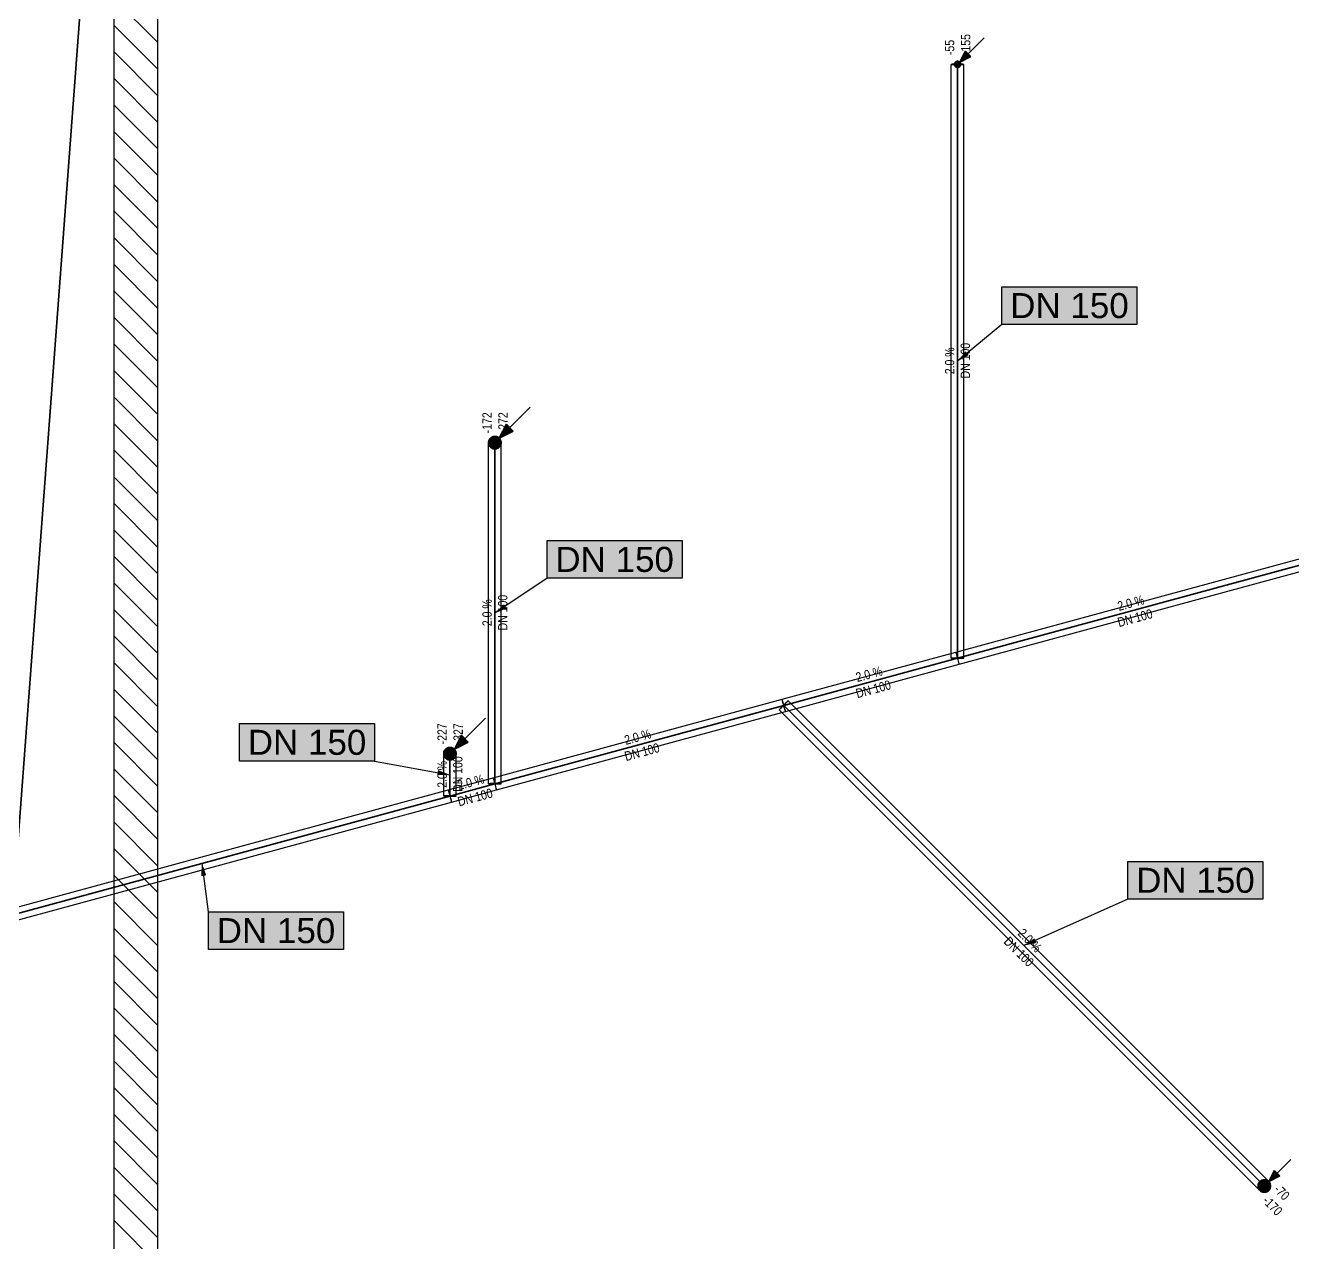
# Model space of a CAD drawing. Extents: x 1 to 1003, y -25 to 594.
# Drawn here: x 605.9 to 707.1, y 222.1 to 319.3 of the extents above; entities that cross this region are included whole.
import ezdxf

# ---------------------------------------------------------------- set-up
doc = ezdxf.new("R2010")
doc.units = 0
doc.layers.get('0').update_dxf_attribs({"lineweight": 25})
doc.layers.add('A_Aussenwand', color=7, linetype='Continuous', lineweight=25)
for name, color, linetype, lineweight, true_color in [('S_Regenwasser', 7, 'Continuous', 35, 0x0080ff), ('S_Schmutzwasser', 7, 'Continuous', 35, 0x808040), ('S_Text', 7, 'Continuous', 25, 0x004c00)]:
    doc.layers.add(name, color=color, linetype=linetype, lineweight=lineweight, true_color=true_color)
doc.styles.get("Standard").update_dxf_attribs({"font": 'arial.ttf'})

# ---------------------------------------------------------------- blocks, each defined once
blk = doc.blocks.new('Fallleitung Abwasser-A01I5XA7IE', base_point=(639.33, 260.64))
at = {"color": 0, "lineweight": -2}
for p, q in [((640.19, 261.5), (642.66, 263.97)), ((640.76, 262.61), (640.19, 261.5)), ((640.76, 262.61), (641.29, 262.07)), ((639.34, 261.21), (639.33, 261.14)), ((639.35, 261.27), (639.34, 261.21)), ((639.37, 261.33), (639.35, 261.27)), ((639.4, 261.39), (639.37, 261.33)), ((639.44, 261.45), (639.4, 261.39)), ((639.48, 261.5), (639.44, 261.45)), ((639.53, 261.54), (639.48, 261.5)), ((639.58, 261.58), (639.53, 261.54)), ((639.64, 261.61), (639.58, 261.58)), ((639.7, 261.63), (639.64, 261.61)), ((639.77, 261.64), (639.7, 261.63)), ((639.83, 261.64), (639.77, 261.64)), ((639.9, 261.64), (639.83, 261.64)), ((639.96, 261.63), (639.9, 261.64)), ((640.02, 261.61), (639.96, 261.63)), ((640.08, 261.58), (640.02, 261.61)), ((640.14, 261.54), (640.08, 261.58)), ((640.19, 261.5), (640.14, 261.54)), ((641.29, 262.07), (640.19, 261.5)), ((640.23, 261.45), (640.19, 261.5)), ((640.26, 261.39), (640.23, 261.45)), ((640.29, 261.33), (640.26, 261.39)), ((640.31, 261.27), (640.29, 261.33)), ((640.33, 261.21), (640.31, 261.27)), ((640.33, 261.14), (640.33, 261.21)), ((639.33, 261.14), (639.34, 261.08)), ((639.34, 261.08), (639.35, 261.01)), ((639.35, 261.01), (639.37, 260.95)), ((639.37, 260.95), (639.4, 260.89)), ((639.4, 260.89), (639.44, 260.84)), ((639.44, 260.84), (639.48, 260.79)), ((639.48, 260.79), (639.53, 260.75)), ((639.53, 260.75), (639.58, 260.71)), ((639.58, 260.71), (639.64, 260.68)), ((639.64, 260.68), (639.7, 260.66)), ((639.7, 260.66), (639.77, 260.65)), ((639.77, 260.65), (639.83, 260.64)), ((639.83, 260.64), (639.9, 260.65)), ((639.9, 260.65), (639.96, 260.66)), ((639.96, 260.66), (640.02, 260.68)), ((640.02, 260.68), (640.08, 260.71)), ((640.08, 260.71), (640.14, 260.75)), ((640.14, 260.75), (640.19, 260.79)), ((640.19, 260.79), (640.23, 260.84)), ((640.23, 260.84), (640.26, 260.89)), ((640.26, 260.89), (640.29, 260.95)), ((640.29, 260.95), (640.31, 261.01)), ((640.31, 261.01), (640.33, 261.08)), ((640.33, 261.08), (640.33, 261.14))]:
    blk.add_line(p, q, dxfattribs=at)
for points in [[(641.29, 262.07), (640.49, 262.07), (640.76, 262.61)], [(640.33, 261.14), (639.33, 261.14), (640.31, 261.27)], [(639.33, 261.14), (640.31, 261.27), (639.35, 261.27)], [(640.31, 261.27), (639.35, 261.27), (640.26, 261.39)], [(639.35, 261.27), (640.26, 261.39), (639.4, 261.39)], [(640.26, 261.39), (639.4, 261.39), (640.19, 261.5)], [(639.4, 261.39), (640.19, 261.5), (639.48, 261.5)], [(640.19, 261.5), (639.48, 261.5), (640.08, 261.58)], [(639.48, 261.5), (640.08, 261.58), (639.58, 261.58)], [(640.08, 261.58), (639.58, 261.58), (639.96, 261.63)], [(639.58, 261.58), (639.96, 261.63), (639.7, 261.63)], [(639.96, 261.63), (639.7, 261.63), (639.83, 261.64)], [(640.19, 261.5), (641.29, 262.07), (640.49, 262.07)], [(639.35, 261.01), (640.33, 261.14), (639.33, 261.14)], [(640.31, 261.01), (639.35, 261.01), (640.33, 261.14)], [(639.4, 260.89), (640.31, 261.01), (639.35, 261.01)], [(640.26, 260.89), (639.4, 260.89), (640.31, 261.01)], [(639.48, 260.79), (640.26, 260.89), (639.4, 260.89)], [(640.19, 260.79), (639.48, 260.79), (640.26, 260.89)], [(639.58, 260.71), (640.19, 260.79), (639.48, 260.79)], [(640.08, 260.71), (639.58, 260.71), (640.19, 260.79)], [(639.7, 260.66), (640.08, 260.71), (639.58, 260.71)], [(639.96, 260.66), (639.7, 260.66), (640.08, 260.71)], [(639.83, 260.64), (639.96, 260.66), (639.7, 260.66)]]:
    blk.add_solid(points, dxfattribs=at)
blk = doc.blocks.new('Fallleitung Abwasser-A01I5XA9IE', base_point=(642.92, 285.48))
at = {"color": 0, "lineweight": -2}
for p, q in [((643.77, 286.34), (646.25, 288.81)), ((643.35, 286.48), (643.29, 286.47)), ((643.42, 286.48), (643.35, 286.48)), ((643.48, 286.48), (643.42, 286.48)), ((643.55, 286.47), (643.48, 286.48)), ((644.35, 287.45), (643.77, 286.34)), ((644.88, 286.91), (643.77, 286.34)), ((644.35, 287.45), (644.88, 286.91)), ((642.93, 286.11), (642.92, 286.05)), ((642.92, 286.05), (642.92, 285.98)), ((642.92, 285.98), (642.92, 285.92)), ((642.92, 285.92), (642.93, 285.85)), ((642.96, 286.18), (642.93, 286.11)), ((642.93, 285.85), (642.96, 285.79)), ((642.98, 286.23), (642.96, 286.18)), ((642.96, 285.79), (642.98, 285.73)), ((643.02, 286.29), (642.98, 286.23)), ((642.98, 285.73), (643.02, 285.68)), ((643.06, 286.34), (643.02, 286.29)), ((643.02, 285.68), (643.06, 285.63)), ((643.11, 286.38), (643.06, 286.34)), ((643.06, 285.63), (643.11, 285.59)), ((643.17, 286.42), (643.11, 286.38)), ((643.11, 285.59), (643.17, 285.55)), ((643.23, 286.45), (643.17, 286.42)), ((643.17, 285.55), (643.23, 285.52)), ((643.29, 286.47), (643.23, 286.45)), ((643.23, 285.52), (643.29, 285.5)), ((643.29, 285.5), (643.35, 285.49)), ((643.35, 285.49), (643.42, 285.48)), ((643.42, 285.48), (643.48, 285.49)), ((643.48, 285.49), (643.55, 285.5)), ((643.61, 286.45), (643.55, 286.47)), ((643.55, 285.5), (643.61, 285.52)), ((643.67, 286.42), (643.61, 286.45)), ((643.61, 285.52), (643.67, 285.55)), ((643.72, 286.38), (643.67, 286.42)), ((643.67, 285.55), (643.72, 285.59)), ((643.77, 286.34), (643.72, 286.38)), ((643.72, 285.59), (643.77, 285.63)), ((643.81, 286.29), (643.77, 286.34)), ((643.77, 285.63), (643.81, 285.68)), ((643.85, 286.23), (643.81, 286.29)), ((643.81, 285.68), (643.85, 285.73)), ((643.88, 286.18), (643.85, 286.23)), ((643.85, 285.73), (643.88, 285.79)), ((643.9, 286.11), (643.88, 286.18)), ((643.88, 285.79), (643.9, 285.85)), ((643.91, 286.05), (643.9, 286.11)), ((643.9, 285.85), (643.91, 285.92)), ((643.92, 285.98), (643.91, 286.05)), ((643.91, 285.92), (643.92, 285.98))]:
    blk.add_line(p, q, dxfattribs=at)
for points in [[(643.55, 286.47), (643.29, 286.47), (643.42, 286.48)], [(643.77, 286.34), (644.88, 286.91), (644.07, 286.91)], [(644.88, 286.91), (644.07, 286.91), (644.35, 287.45)], [(643.92, 285.98), (642.92, 285.98), (643.9, 286.11)], [(642.92, 285.98), (643.9, 286.11), (642.93, 286.11)], [(642.93, 285.85), (643.92, 285.98), (642.92, 285.98)], [(643.9, 286.11), (642.93, 286.11), (643.85, 286.23)], [(642.93, 286.11), (643.85, 286.23), (642.98, 286.23)], [(643.9, 285.85), (642.93, 285.85), (643.92, 285.98)], [(642.98, 285.73), (643.9, 285.85), (642.93, 285.85)], [(643.85, 286.23), (642.98, 286.23), (643.77, 286.34)], [(642.98, 286.23), (643.77, 286.34), (643.06, 286.34)], [(643.85, 285.73), (642.98, 285.73), (643.9, 285.85)], [(643.06, 285.63), (643.85, 285.73), (642.98, 285.73)], [(643.77, 286.34), (643.06, 286.34), (643.67, 286.42)], [(643.06, 286.34), (643.67, 286.42), (643.17, 286.42)], [(643.77, 285.63), (643.06, 285.63), (643.85, 285.73)], [(643.17, 285.55), (643.77, 285.63), (643.06, 285.63)], [(643.67, 286.42), (643.17, 286.42), (643.55, 286.47)], [(643.17, 286.42), (643.55, 286.47), (643.29, 286.47)], [(643.67, 285.55), (643.17, 285.55), (643.77, 285.63)], [(643.29, 285.5), (643.67, 285.55), (643.17, 285.55)], [(643.55, 285.5), (643.29, 285.5), (643.67, 285.55)], [(643.42, 285.48), (643.55, 285.5), (643.29, 285.5)]]:
    blk.add_solid(points, dxfattribs=at)
blk = doc.blocks.new('Fallleitung Abwasser-A01I5XABIE', base_point=(704.38, 226.11))
at = {"color": 0, "lineweight": -2}
for p, q in [((705.23, 226.96), (707, 228.73)), ((705.69, 227.85), (705.23, 226.96)), ((705.69, 227.85), (706.12, 227.43)), ((704.42, 226.8), (704.4, 226.74)), ((704.45, 226.86), (704.42, 226.8)), ((704.48, 226.92), (704.45, 226.86)), ((704.52, 226.96), (704.48, 226.92)), ((704.57, 227.01), (704.52, 226.96)), ((704.63, 227.04), (704.57, 227.01)), ((704.69, 227.07), (704.63, 227.04)), ((704.75, 227.09), (704.69, 227.07)), ((704.81, 227.11), (704.75, 227.09)), ((704.88, 227.11), (704.81, 227.11)), ((704.94, 227.11), (704.88, 227.11)), ((705.01, 227.09), (704.94, 227.11)), ((705.07, 227.07), (705.01, 227.09)), ((705.13, 227.04), (705.07, 227.07)), ((705.18, 227.01), (705.13, 227.04)), ((705.23, 226.96), (705.18, 227.01)), ((706.12, 227.43), (705.23, 226.96)), ((705.27, 226.92), (705.23, 226.96)), ((705.31, 226.86), (705.27, 226.92)), ((705.34, 226.8), (705.31, 226.86)), ((705.36, 226.74), (705.34, 226.8)), ((704.4, 226.74), (704.38, 226.68)), ((704.38, 226.68), (704.38, 226.61)), ((704.38, 226.61), (704.38, 226.55)), ((704.38, 226.55), (704.4, 226.48)), ((704.4, 226.48), (704.42, 226.42)), ((704.42, 226.42), (704.45, 226.36)), ((704.45, 226.36), (704.48, 226.31)), ((704.48, 226.31), (704.52, 226.26)), ((704.52, 226.26), (704.57, 226.21)), ((704.57, 226.21), (704.63, 226.18)), ((704.63, 226.18), (704.69, 226.15)), ((704.69, 226.15), (704.75, 226.13)), ((704.75, 226.13), (704.81, 226.12)), ((704.81, 226.12), (704.88, 226.11)), ((704.88, 226.11), (704.94, 226.12)), ((704.94, 226.12), (705.01, 226.13)), ((705.01, 226.13), (705.07, 226.15)), ((705.07, 226.15), (705.13, 226.18)), ((705.13, 226.18), (705.18, 226.21)), ((705.18, 226.21), (705.23, 226.26)), ((705.23, 226.26), (705.27, 226.31)), ((705.27, 226.31), (705.31, 226.36)), ((705.31, 226.36), (705.34, 226.42)), ((705.34, 226.42), (705.36, 226.48)), ((705.37, 226.68), (705.36, 226.74)), ((705.36, 226.48), (705.37, 226.55)), ((705.38, 226.61), (705.37, 226.68)), ((705.37, 226.55), (705.38, 226.61))]:
    blk.add_line(p, q, dxfattribs=at)
for points in [[(706.12, 227.43), (705.47, 227.43), (705.69, 227.85)], [(705.36, 226.74), (704.4, 226.74), (705.31, 226.86)], [(704.4, 226.74), (705.31, 226.86), (704.45, 226.86)], [(705.31, 226.86), (704.45, 226.86), (705.23, 226.96)], [(704.45, 226.86), (705.23, 226.96), (704.52, 226.96)], [(705.23, 226.96), (704.52, 226.96), (705.13, 227.04)], [(704.52, 226.96), (705.13, 227.04), (704.63, 227.04)], [(705.13, 227.04), (704.63, 227.04), (705.01, 227.09)], [(704.63, 227.04), (705.01, 227.09), (704.75, 227.09)], [(705.01, 227.09), (704.75, 227.09), (704.88, 227.11)], [(705.23, 226.96), (706.12, 227.43), (705.47, 227.43)], [(705.38, 226.61), (704.38, 226.61), (705.36, 226.74)], [(704.38, 226.61), (705.36, 226.74), (704.4, 226.74)], [(704.4, 226.48), (705.38, 226.61), (704.38, 226.61)], [(705.36, 226.48), (704.4, 226.48), (705.38, 226.61)], [(704.45, 226.36), (705.36, 226.48), (704.4, 226.48)], [(705.31, 226.36), (704.45, 226.36), (705.36, 226.48)], [(704.52, 226.26), (705.31, 226.36), (704.45, 226.36)], [(705.23, 226.26), (704.52, 226.26), (705.31, 226.36)], [(704.63, 226.18), (705.23, 226.26), (704.52, 226.26)], [(705.13, 226.18), (704.63, 226.18), (705.23, 226.26)], [(704.75, 226.13), (705.13, 226.18), (704.63, 226.18)], [(705.01, 226.13), (704.75, 226.13), (705.13, 226.18)], [(704.88, 226.11), (705.01, 226.13), (704.75, 226.13)]]:
    blk.add_solid(points, dxfattribs=at)
blk = doc.blocks.new('Fallleitung Abwasser-A01I5XAHIE', base_point=(680.12, 315.94))
at = {"color": 0, "lineweight": -2}
for p, q in [((680.55, 316.37), (682.5, 318.31)), ((681.01, 317.26), (680.55, 316.37)), ((681.01, 317.26), (681.44, 316.83)), ((680.13, 316.22), (680.12, 316.19)), ((680.12, 316.19), (680.13, 316.16)), ((680.14, 316.29), (680.13, 316.26)), ((680.13, 316.26), (680.13, 316.22)), ((680.13, 316.16), (680.13, 316.13)), ((680.13, 316.13), (680.14, 316.1)), ((680.16, 316.32), (680.14, 316.29)), ((680.14, 316.1), (680.16, 316.07)), ((680.18, 316.34), (680.16, 316.32)), ((680.16, 316.07), (680.18, 316.04)), ((680.2, 316.37), (680.18, 316.34)), ((680.18, 316.04), (680.2, 316.01)), ((680.22, 316.39), (680.2, 316.37)), ((680.2, 316.01), (680.22, 315.99)), ((680.25, 316.41), (680.22, 316.39)), ((680.22, 315.99), (680.25, 315.98)), ((680.28, 316.42), (680.25, 316.41)), ((680.25, 315.98), (680.28, 315.96)), ((680.31, 316.43), (680.28, 316.42)), ((680.28, 315.96), (680.31, 315.95)), ((680.34, 316.44), (680.31, 316.43)), ((680.31, 315.95), (680.34, 315.94)), ((680.37, 316.44), (680.34, 316.44)), ((680.34, 315.94), (680.37, 315.94)), ((680.41, 316.44), (680.37, 316.44)), ((680.37, 315.94), (680.41, 315.94)), ((680.44, 316.43), (680.41, 316.44)), ((680.41, 315.94), (680.44, 315.95)), ((680.47, 316.42), (680.44, 316.43)), ((680.44, 315.95), (680.47, 315.96)), ((680.5, 316.41), (680.47, 316.42)), ((680.47, 315.96), (680.5, 315.98)), ((680.53, 316.39), (680.5, 316.41)), ((680.5, 315.98), (680.53, 315.99)), ((680.55, 316.37), (680.53, 316.39)), ((680.53, 315.99), (680.55, 316.01)), ((681.44, 316.83), (680.55, 316.37)), ((680.57, 316.34), (680.55, 316.37)), ((680.55, 316.01), (680.57, 316.04)), ((680.59, 316.32), (680.57, 316.34)), ((680.57, 316.04), (680.59, 316.07)), ((680.61, 316.29), (680.59, 316.32)), ((680.59, 316.07), (680.61, 316.1)), ((680.62, 316.26), (680.61, 316.29)), ((680.61, 316.1), (680.62, 316.13)), ((680.62, 316.22), (680.62, 316.26)), ((680.62, 316.19), (680.62, 316.22)), ((680.62, 316.16), (680.62, 316.19)), ((680.62, 316.13), (680.62, 316.16))]:
    blk.add_line(p, q, dxfattribs=at)
for points in [[(681.44, 316.83), (680.79, 316.83), (681.01, 317.26)], [(680.62, 316.19), (680.12, 316.19), (680.62, 316.26)], [(680.12, 316.19), (680.62, 316.26), (680.13, 316.26)], [(680.13, 316.13), (680.62, 316.19), (680.12, 316.19)], [(680.62, 316.26), (680.13, 316.26), (680.59, 316.32)], [(680.13, 316.26), (680.59, 316.32), (680.16, 316.32)], [(680.62, 316.13), (680.13, 316.13), (680.62, 316.19)], [(680.16, 316.07), (680.62, 316.13), (680.13, 316.13)], [(680.59, 316.32), (680.16, 316.32), (680.55, 316.37)], [(680.16, 316.32), (680.55, 316.37), (680.2, 316.37)], [(680.59, 316.07), (680.16, 316.07), (680.62, 316.13)], [(680.2, 316.01), (680.59, 316.07), (680.16, 316.07)], [(680.55, 316.37), (680.2, 316.37), (680.5, 316.41)], [(680.2, 316.37), (680.5, 316.41), (680.25, 316.41)], [(680.55, 316.01), (680.2, 316.01), (680.59, 316.07)], [(680.25, 315.98), (680.55, 316.01), (680.2, 316.01)], [(680.5, 316.41), (680.25, 316.41), (680.44, 316.43)], [(680.25, 316.41), (680.44, 316.43), (680.31, 316.43)], [(680.5, 315.98), (680.25, 315.98), (680.55, 316.01)], [(680.31, 315.95), (680.5, 315.98), (680.25, 315.98)], [(680.44, 316.43), (680.31, 316.43), (680.37, 316.44)], [(680.44, 315.95), (680.31, 315.95), (680.5, 315.98)], [(680.37, 315.94), (680.44, 315.95), (680.31, 315.95)], [(680.55, 316.37), (681.44, 316.83), (680.79, 316.83)]]:
    blk.add_solid(points, dxfattribs=at)
blk = doc.blocks.new('Wand-A01I5XAPIE', base_point=(613, 166.57))
at = {"color": 0, "linetype": 'ByBlock', "lineweight": -2, "ltscale": 0.25}
for p, q in [((613, 166.57), (613, 346.6)), ((616.5, 170.07), (616.5, 343.1))]:
    blk.add_line(p, q, dxfattribs=at)
at = {"color": 0, "lineweight": -2}
for p, q in [((616.5, 317.93), (613, 321.43)), ((616.5, 315.81), (613, 319.31)), ((616.5, 313.69), (613, 317.19)), ((616.5, 311.56), (613, 315.06)), ((616.5, 309.44), (613, 312.94)), ((616.5, 307.32), (613, 310.82)), ((616.5, 305.2), (613, 308.7)), ((616.5, 303.08), (613, 306.58)), ((616.5, 300.96), (613, 304.46)), ((616.5, 298.84), (613, 302.34)), ((616.5, 296.71), (613, 300.21)), ((616.5, 294.59), (613, 298.09)), ((616.5, 292.47), (613, 295.97)), ((616.5, 290.35), (613, 293.85)), ((616.5, 288.23), (613, 291.73)), ((616.5, 286.11), (613, 289.61)), ((616.5, 283.99), (613, 287.49)), ((616.5, 281.87), (613, 285.37)), ((616.5, 279.74), (613, 283.24)), ((616.5, 277.62), (613, 281.12)), ((616.5, 275.5), (613, 279)), ((616.5, 273.38), (613, 276.88)), ((616.5, 271.26), (613, 274.76)), ((616.5, 269.14), (613, 272.64)), ((616.5, 267.02), (613, 270.52)), ((616.5, 264.89), (613, 268.39)), ((616.5, 262.77), (613, 266.27)), ((616.5, 260.65), (613, 264.15)), ((616.5, 258.53), (613, 262.03)), ((616.5, 256.41), (613, 259.91)), ((616.5, 254.29), (613, 257.79)), ((616.5, 252.17), (613, 255.67)), ((616.5, 250.05), (613, 253.55)), ((616.5, 247.92), (613, 251.42)), ((616.5, 245.8), (613, 249.3)), ((616.5, 243.68), (613, 247.18)), ((616.5, 241.56), (613, 245.06)), ((616.5, 239.44), (613, 242.94)), ((616.5, 237.32), (613, 240.82)), ((616.5, 235.2), (613, 238.7)), ((616.5, 233.08), (613, 236.58)), ((616.5, 230.95), (613, 234.45)), ((616.5, 228.83), (613, 232.33)), ((616.5, 226.71), (613, 230.21)), ((616.5, 224.59), (613, 228.09)), ((616.5, 222.47), (613, 225.97)), ((616.5, 220.35), (613, 223.85))]:
    blk.add_line(p, q, dxfattribs=at)
blk = doc.blocks.new('Abwasserleitung-A01I5XBRIE', base_point=(666.49, 226.96))
at = {"color": 0, "linetype": 'ByBlock', "lineweight": -2, "ltscale": 0.35}
blk.add_line((704.52, 226.96), (666.49, 265), dxfattribs=at)
blk = doc.blocks.new('Bauteilbeschriftung-A01I5XBTIE', base_point=(685.68, 245.81))
at = {"color": 0, "lineweight": -2}
for p, q in [((693.97, 252.53), (704.76, 252.53)), ((693.97, 249.53), (693.97, 252.53)), ((704.76, 252.53), (704.76, 249.53)), ((704.76, 249.53), (693.97, 249.53))]:
    blk.add_line(p, q, dxfattribs=at)
at = {"color": 0, "linetype": 'ByBlock', "lineweight": -2, "ltscale": 0.25}
blk.add_line((693.97, 249.53), (685.68, 245.81), dxfattribs=at)
at = {"color": 7, "linetype": 'ByBlock', "lineweight": -2, "ltscale": 0.25, "true_color": 0xffffff}
for points in [[(693.97, 249.53), (704.76, 249.53), (693.97, 252.53)], [(704.76, 249.53), (693.97, 252.53), (704.76, 252.53)]]:
    blk.add_solid(points, dxfattribs=at)
at = {"color": 0, "linetype": 'ByBlock', "lineweight": -2, "ltscale": 0.25}
for points in [[(685.68, 245.81), (686.68, 246.03), (686, 246.03)], [(686.68, 246.03), (686, 246.03), (686.51, 246.4)]]:
    blk.add_solid(points, dxfattribs=at)
at = {"color": 0, "linetype": 'ByBlock', "lineweight": -2, "ltscale": 0.25, "insert": (694.64, 252.03), "char_height": 2, "attachment_point": 1}
blk.add_mtext('{\\fArial;DN 150}', dxfattribs=at)
blk = doc.blocks.new('Distributor Abwasserleitung-A01I5XBVIE', base_point=(666.08, 264.61))
at = {"color": 0, "lineweight": 13}
blk.add_line((666.49, 265), (666.49, 265), dxfattribs=at)
blk = doc.blocks.new('Abwasserleitung-A01I5XBXIE', base_point=(680.37, 268.77))
at = {"color": 0, "linetype": 'ByBlock', "lineweight": -2, "ltscale": 0.35}
blk.add_line((680.37, 315.94), (680.37, 268.77), dxfattribs=at)
blk = doc.blocks.new('Bauteilbeschriftung-A01I5XBZIE', base_point=(680.37, 292.48))
at = {"color": 0, "lineweight": -2}
for p, q in [((683.91, 298.43), (694.7, 298.43)), ((683.91, 295.43), (683.91, 298.43)), ((694.7, 298.43), (694.7, 295.43)), ((694.7, 295.43), (683.91, 295.43))]:
    blk.add_line(p, q, dxfattribs=at)
at = {"color": 0, "linetype": 'ByBlock', "lineweight": -2, "ltscale": 0.25}
blk.add_line((683.91, 295.43), (680.37, 292.48), dxfattribs=at)
at = {"color": 7, "linetype": 'ByBlock', "lineweight": -2, "ltscale": 0.25, "true_color": 0xffffff}
for points in [[(683.91, 295.43), (694.7, 295.43), (683.91, 298.43)], [(694.7, 295.43), (683.91, 298.43), (694.7, 298.43)]]:
    blk.add_solid(points, dxfattribs=at)
at = {"color": 0, "linetype": 'ByBlock', "lineweight": -2, "ltscale": 0.25}
for points in [[(680.37, 292.48), (681.27, 292.97), (680.77, 292.97)], [(681.27, 292.97), (680.77, 292.97), (681.01, 293.28)]]:
    blk.add_solid(points, dxfattribs=at)
at = {"color": 0, "linetype": 'ByBlock', "lineweight": -2, "ltscale": 0.25, "insert": (684.58, 297.93), "char_height": 2, "attachment_point": 1}
blk.add_mtext('{\\fArial;DN 150}', dxfattribs=at)
blk = doc.blocks.new('Abwasserleitung-A01I5XC1IE', base_point=(666.49, 265))
at = {"color": 0, "linetype": 'ByBlock', "lineweight": -2, "ltscale": 0.35}
blk.add_line((666.49, 265), (680.37, 268.77), dxfattribs=at)
blk = doc.blocks.new('Distributor Abwasserleitung-A01I5XC3IE', base_point=(679.96, 268.5))
at = {"color": 0, "lineweight": 13}
blk.add_line((680.37, 268.77), (680.37, 268.77), dxfattribs=at)
blk = doc.blocks.new('Abwasserleitung-A01I5XC9IE', base_point=(643.42, 258.74))
at = {"color": 0, "linetype": 'ByBlock', "lineweight": -2, "ltscale": 0.35}
blk.add_line((643.42, 285.48), (643.42, 258.74), dxfattribs=at)
blk = doc.blocks.new('Bauteilbeschriftung-A01I5XCBIE', base_point=(643.42, 272.36))
at = {"color": 0, "lineweight": -2}
for p, q in [((647.59, 278.16), (658.38, 278.16)), ((647.59, 275.16), (647.59, 278.16)), ((658.38, 278.16), (658.38, 275.16)), ((658.38, 275.16), (647.59, 275.16))]:
    blk.add_line(p, q, dxfattribs=at)
at = {"color": 0, "linetype": 'ByBlock', "lineweight": -2, "ltscale": 0.25}
blk.add_line((647.59, 275.16), (643.42, 272.36), dxfattribs=at)
at = {"color": 7, "linetype": 'ByBlock', "lineweight": -2, "ltscale": 0.25, "true_color": 0xffffff}
for points in [[(647.59, 275.16), (658.38, 275.16), (647.59, 278.16)], [(658.38, 275.16), (647.59, 278.16), (658.38, 278.16)]]:
    blk.add_solid(points, dxfattribs=at)
at = {"color": 0, "linetype": 'ByBlock', "lineweight": -2, "ltscale": 0.25}
for points in [[(643.42, 272.36), (644.36, 272.75), (643.81, 272.75)], [(644.36, 272.75), (643.81, 272.75), (644.14, 273.08)]]:
    blk.add_solid(points, dxfattribs=at)
at = {"color": 0, "linetype": 'ByBlock', "lineweight": -2, "ltscale": 0.25, "insert": (648.25, 277.66), "char_height": 2, "attachment_point": 1}
blk.add_mtext('{\\fArial;DN 150}', dxfattribs=at)
blk = doc.blocks.new('Abwasserleitung-A01I5XCDIE', base_point=(643.42, 258.74))
at = {"color": 0, "linetype": 'ByBlock', "lineweight": -2, "ltscale": 0.35}
blk.add_line((643.42, 258.74), (666.49, 265), dxfattribs=at)
blk = doc.blocks.new('Distributor Abwasserleitung-A01I5XCFIE', base_point=(643.01, 258.46))
at = {"color": 0, "lineweight": 13}
blk.add_line((643.42, 258.74), (643.42, 258.74), dxfattribs=at)
blk = doc.blocks.new('Abwasserleitung-A01I5XCHIE', base_point=(639.83, 257.76))
at = {"color": 0, "linetype": 'ByBlock', "lineweight": -2, "ltscale": 0.35}
blk.add_line((639.83, 260.64), (639.83, 257.76), dxfattribs=at)
blk = doc.blocks.new('Bauteilbeschriftung-A01I5XCJIE', base_point=(623.01, 259.44))
at = {"color": 0, "lineweight": -2}
for p, q in [((623.01, 263.55), (633.8, 263.55)), ((623.01, 260.55), (623.01, 263.55)), ((633.8, 263.55), (633.8, 260.55)), ((633.8, 260.55), (623.01, 260.55))]:
    blk.add_line(p, q, dxfattribs=at)
at = {"color": 0, "linetype": 'ByBlock', "lineweight": -2, "ltscale": 0.25}
blk.add_line((633.8, 260.55), (639.83, 259.45), dxfattribs=at)
at = {"color": 7, "linetype": 'ByBlock', "lineweight": -2, "ltscale": 0.25, "true_color": 0xffffff}
for points in [[(623.01, 260.55), (633.8, 260.55), (623.01, 263.55)], [(633.8, 260.55), (623.01, 263.55), (633.8, 263.55)]]:
    blk.add_solid(points, dxfattribs=at)
at = {"color": 0, "linetype": 'ByBlock', "lineweight": -2, "ltscale": 0.25}
for points in [[(638.81, 259.44), (639.83, 259.45), (638.82, 259.45)], [(639.83, 259.45), (638.82, 259.45), (638.88, 259.83)]]:
    blk.add_solid(points, dxfattribs=at)
at = {"color": 0, "linetype": 'ByBlock', "lineweight": -2, "ltscale": 0.25, "insert": (623.68, 263.05), "char_height": 2, "attachment_point": 1}
blk.add_mtext('{\\fArial;DN 150}', dxfattribs=at)
blk = doc.blocks.new('Abwasserleitung-A01I5XCLIE', base_point=(548.06, 232.84))
at = {"color": 0, "linetype": 'ByBlock', "lineweight": -2, "ltscale": 0.35}
blk.add_line((548.06, 232.84), (639.83, 257.76), dxfattribs=at)
blk = doc.blocks.new('Bauteilbeschriftung-A01I5XCPIE', base_point=(619.96, 245.51))
at = {"color": 0, "linetype": 'ByBlock', "lineweight": -2, "ltscale": 0.25}
blk.add_line((620.54, 248.51), (620.03, 252.39), dxfattribs=at)
at = {"color": 0, "lineweight": -2}
for p, q in [((620.54, 248.51), (631.33, 248.51)), ((620.54, 245.51), (620.54, 248.51)), ((631.33, 248.51), (631.33, 245.51)), ((631.33, 245.51), (620.54, 245.51))]:
    blk.add_line(p, q, dxfattribs=at)
at = {"color": 0, "linetype": 'ByBlock', "lineweight": -2, "ltscale": 0.25}
for points in [[(620.36, 251.42), (619.96, 251.42), (620.03, 252.39)], [(619.96, 251.37), (620.36, 251.42), (619.96, 251.42)]]:
    blk.add_solid(points, dxfattribs=at)
at = {"color": 7, "linetype": 'ByBlock', "lineweight": -2, "ltscale": 0.25, "true_color": 0xffffff}
for points in [[(620.54, 245.51), (631.33, 245.51), (620.54, 248.51)], [(631.33, 245.51), (620.54, 248.51), (631.33, 248.51)]]:
    blk.add_solid(points, dxfattribs=at)
at = {"color": 0, "linetype": 'ByBlock', "lineweight": -2, "ltscale": 0.25, "insert": (621.2, 248.01), "char_height": 2, "attachment_point": 1}
blk.add_mtext('{\\fArial;DN 150}', dxfattribs=at)
blk = doc.blocks.new('Abwasserleitung-A01I5XCRIE', base_point=(639.83, 257.76))
at = {"color": 0, "linetype": 'ByBlock', "lineweight": -2, "ltscale": 0.35}
blk.add_line((639.83, 257.76), (643.42, 258.74), dxfattribs=at)
blk = doc.blocks.new('Distributor Abwasserleitung-A01I5XCTIE', base_point=(639.42, 257.49))
at = {"color": 0, "lineweight": 13}
blk.add_line((639.83, 257.76), (639.83, 257.76), dxfattribs=at)
blk = doc.blocks.new('Abwasserleitung-A01I5XD9IE', base_point=(680.37, 268.77))
at = {"color": 0, "linetype": 'ByBlock', "lineweight": -2, "ltscale": 0.35}
blk.add_line((680.37, 268.77), (708.3, 276.36), dxfattribs=at)
blk = doc.blocks.new('Abwasser Schnellansicht-A01I5XDHIE', base_point=(545.02, 224.22))
at = {"color": 0, "linetype": 'ByBlock', "lineweight": -2, "ltscale": 0.25}
for p, q in [((679.89, 316.19), (679.87, 316.19)), ((679.87, 316.19), (679.89, 316.19)), ((679.87, 268.77), (679.87, 316.19)), ((679.94, 316.2), (679.89, 316.19)), ((679.89, 316.19), (679.94, 316.19)), ((680.02, 316.2), (679.94, 316.2)), ((679.94, 316.19), (680.02, 316.18)), ((680.12, 316.2), (680.02, 316.2)), ((680.02, 316.18), (680.12, 316.18)), ((680.25, 316.2), (680.12, 316.2)), ((680.12, 316.18), (680.25, 316.18)), ((680.37, 316.2), (680.25, 316.2)), ((680.25, 316.18), (680.37, 316.18)), ((680.5, 316.2), (680.37, 316.2)), ((680.37, 316.18), (680.5, 316.18)), ((680.62, 316.2), (680.5, 316.2)), ((680.5, 316.18), (680.62, 316.18)), ((680.73, 316.2), (680.62, 316.2)), ((680.62, 316.18), (680.73, 316.18)), ((680.81, 316.2), (680.73, 316.2)), ((680.73, 316.18), (680.81, 316.19)), ((680.86, 316.19), (680.81, 316.2)), ((680.81, 316.19), (680.86, 316.19)), ((680.87, 316.19), (680.86, 316.19)), ((680.86, 316.19), (680.87, 316.19)), ((680.87, 268.77), (680.87, 316.19)), ((642.93, 285.99), (642.92, 285.98)), ((642.92, 285.98), (642.93, 285.98)), ((642.92, 258.74), (642.92, 285.98)), ((642.98, 285.99), (642.93, 285.99)), ((642.93, 285.98), (642.98, 285.98)), ((643.06, 285.99), (642.98, 285.99)), ((642.98, 285.98), (643.06, 285.98)), ((643.17, 285.99), (643.06, 285.99)), ((643.06, 285.98), (643.17, 285.98)), ((643.29, 285.99), (643.17, 285.99)), ((643.17, 285.98), (643.29, 285.97)), ((643.42, 285.99), (643.29, 285.99)), ((643.29, 285.97), (643.42, 285.97)), ((643.55, 285.99), (643.42, 285.99)), ((643.42, 285.97), (643.55, 285.97)), ((643.67, 285.99), (643.55, 285.99)), ((643.55, 285.97), (643.67, 285.98)), ((643.77, 285.99), (643.67, 285.99)), ((643.67, 285.98), (643.77, 285.98)), ((643.85, 285.99), (643.77, 285.99)), ((643.77, 285.98), (643.85, 285.98)), ((643.9, 285.99), (643.85, 285.99)), ((643.85, 285.98), (643.9, 285.98)), ((643.92, 285.98), (643.9, 285.99)), ((643.9, 285.98), (643.92, 285.98)), ((643.92, 258.74), (643.92, 285.98)), ((680.24, 269.26), (708.17, 276.84)), ((680.51, 268.29), (708.43, 275.87)), ((666.36, 265.49), (680.24, 269.26)), ((666.62, 264.52), (680.51, 268.29)), ((679.89, 268.78), (679.87, 268.77)), ((679.87, 268.77), (679.89, 268.77)), ((679.94, 268.78), (679.89, 268.78)), ((679.89, 268.77), (679.94, 268.77)), ((680.02, 268.78), (679.94, 268.78)), ((679.94, 268.77), (680.02, 268.77)), ((680.12, 268.78), (680.02, 268.78)), ((680.02, 268.77), (680.12, 268.77)), ((680.25, 268.78), (680.12, 268.78)), ((680.12, 268.77), (680.25, 268.76)), ((680.25, 269.24), (680.24, 269.26)), ((680.24, 269.26), (680.25, 269.24)), ((680.25, 269.24), (680.24, 269.26)), ((680.24, 269.26), (680.25, 269.24)), ((680.27, 269.19), (680.25, 269.24)), ((680.25, 269.24), (680.26, 269.19)), ((680.27, 269.19), (680.25, 269.24)), ((680.25, 269.24), (680.26, 269.19)), ((680.37, 268.78), (680.25, 268.78)), ((680.25, 268.76), (680.37, 268.76)), ((680.26, 269.19), (680.28, 269.11)), ((680.26, 269.19), (680.28, 269.11)), ((680.29, 269.12), (680.27, 269.19)), ((680.29, 269.12), (680.27, 269.19)), ((680.28, 269.11), (680.3, 269.01)), ((680.28, 269.11), (680.3, 269.01)), ((680.32, 269.02), (680.29, 269.12)), ((680.32, 269.02), (680.29, 269.12)), ((680.3, 269.01), (680.33, 268.9)), ((680.3, 269.01), (680.33, 268.9)), ((680.35, 268.9), (680.32, 269.02)), ((680.35, 268.9), (680.32, 269.02)), ((680.33, 268.9), (680.37, 268.77)), ((680.33, 268.9), (680.37, 268.77)), ((680.38, 268.78), (680.35, 268.9)), ((680.38, 268.78), (680.35, 268.9)), ((680.5, 268.78), (680.37, 268.78)), ((680.37, 268.77), (680.4, 268.65)), ((680.37, 268.77), (680.4, 268.65)), ((680.37, 268.76), (680.5, 268.76)), ((680.42, 268.65), (680.38, 268.78)), ((680.42, 268.65), (680.38, 268.78)), ((680.4, 268.65), (680.43, 268.53)), ((680.4, 268.65), (680.43, 268.53)), ((680.45, 268.54), (680.42, 268.65)), ((680.45, 268.54), (680.42, 268.65)), ((680.43, 268.53), (680.46, 268.43)), ((680.43, 268.53), (680.46, 268.43)), ((680.47, 268.43), (680.45, 268.54)), ((680.47, 268.43), (680.45, 268.54)), ((680.46, 268.43), (680.48, 268.36)), ((680.46, 268.43), (680.48, 268.36)), ((680.49, 268.36), (680.47, 268.43)), ((680.49, 268.36), (680.47, 268.43)), ((680.48, 268.36), (680.5, 268.31)), ((680.48, 268.36), (680.5, 268.31)), ((680.5, 268.31), (680.49, 268.36)), ((680.5, 268.31), (680.49, 268.36)), ((680.62, 268.78), (680.5, 268.78)), ((680.5, 268.76), (680.62, 268.77)), ((680.51, 268.29), (680.5, 268.31)), ((680.5, 268.31), (680.51, 268.29)), ((680.51, 268.29), (680.5, 268.31)), ((680.5, 268.31), (680.51, 268.29)), ((680.73, 268.78), (680.62, 268.78)), ((680.62, 268.77), (680.73, 268.77)), ((680.81, 268.78), (680.73, 268.78)), ((680.73, 268.77), (680.81, 268.77)), ((680.86, 268.78), (680.81, 268.78)), ((680.81, 268.77), (680.86, 268.77)), ((680.87, 268.77), (680.86, 268.78)), ((680.86, 268.77), (680.87, 268.77)), ((643.29, 259.22), (666.36, 265.49)), ((666.36, 265.47), (666.36, 265.49)), ((666.36, 265.49), (666.36, 265.47)), ((666.36, 265.47), (666.36, 265.49)), ((666.36, 265.49), (666.36, 265.47)), ((666.38, 265.42), (666.36, 265.47)), ((666.36, 265.47), (666.37, 265.42)), ((666.38, 265.42), (666.36, 265.47)), ((666.36, 265.47), (666.37, 265.42)), ((666.37, 265.42), (666.39, 265.34)), ((666.37, 265.42), (666.39, 265.34)), ((666.4, 265.35), (666.38, 265.42)), ((666.4, 265.35), (666.38, 265.42)), ((666.39, 265.34), (666.41, 265.24)), ((666.39, 265.34), (666.41, 265.24)), ((666.43, 265.25), (666.4, 265.35)), ((666.43, 265.25), (666.4, 265.35)), ((666.41, 265.24), (666.44, 265.13)), ((666.41, 265.24), (666.44, 265.13)), ((666.46, 265.13), (666.43, 265.25)), ((666.46, 265.13), (666.43, 265.25)), ((666.73, 265.26), (666.66, 265.19)), ((666.67, 265.17), (666.74, 265.25)), ((666.79, 265.31), (666.73, 265.26)), ((666.74, 265.25), (666.8, 265.31)), ((666.83, 265.35), (666.79, 265.31)), ((666.8, 265.31), (666.83, 265.34)), ((666.83, 265.34), (666.84, 265.36)), ((666.84, 265.36), (666.83, 265.35)), ((666.84, 265.36), (705.23, 226.96)), ((643.55, 258.26), (666.62, 264.52)), ((666.13, 264.65), (666.15, 264.66)), ((666.14, 264.66), (666.13, 264.65)), ((666.13, 264.65), (704.52, 226.26)), ((666.18, 264.7), (666.14, 264.66)), ((666.15, 264.66), (666.18, 264.69)), ((666.23, 264.76), (666.18, 264.7)), ((666.18, 264.69), (666.24, 264.75)), ((666.3, 264.83), (666.23, 264.76)), ((666.24, 264.75), (666.32, 264.82)), ((666.39, 264.92), (666.3, 264.83)), ((666.32, 264.82), (666.4, 264.9)), ((666.48, 265.01), (666.39, 264.92)), ((666.4, 264.9), (666.49, 265)), ((666.44, 265.13), (666.48, 265)), ((666.44, 265.13), (666.48, 265)), ((666.5, 265.01), (666.46, 265.13)), ((666.5, 265.01), (666.46, 265.13)), ((666.57, 265.1), (666.48, 265.01)), ((666.48, 265), (666.51, 264.88)), ((666.48, 265), (666.51, 264.88)), ((666.49, 265), (666.58, 265.09)), ((666.53, 264.88), (666.5, 265.01)), ((666.53, 264.88), (666.5, 265.01)), ((666.51, 264.88), (666.54, 264.76)), ((666.51, 264.88), (666.54, 264.76)), ((666.56, 264.76), (666.53, 264.88)), ((666.56, 264.76), (666.53, 264.88)), ((666.54, 264.76), (666.57, 264.66)), ((666.54, 264.76), (666.57, 264.66)), ((666.59, 264.66), (666.56, 264.76)), ((666.59, 264.66), (666.56, 264.76)), ((666.66, 265.19), (666.57, 265.1)), ((666.57, 264.66), (666.6, 264.58)), ((666.57, 264.66), (666.6, 264.58)), ((666.58, 265.09), (666.67, 265.17)), ((666.6, 264.59), (666.59, 264.66)), ((666.6, 264.59), (666.59, 264.66)), ((666.62, 264.54), (666.6, 264.59)), ((666.62, 264.54), (666.6, 264.59)), ((666.6, 264.58), (666.61, 264.54)), ((666.6, 264.58), (666.61, 264.54)), ((666.61, 264.54), (666.62, 264.52)), ((666.61, 264.54), (666.62, 264.52)), ((666.62, 264.52), (666.62, 264.54)), ((666.62, 264.52), (666.62, 264.54)), ((639.35, 261.15), (639.33, 261.14)), ((639.33, 261.14), (639.35, 261.14)), ((639.33, 257.76), (639.33, 261.14)), ((639.4, 261.15), (639.35, 261.15)), ((639.35, 261.14), (639.4, 261.14)), ((639.48, 261.15), (639.4, 261.15)), ((639.4, 261.14), (639.48, 261.14)), ((639.58, 261.15), (639.48, 261.15)), ((639.48, 261.14), (639.58, 261.13)), ((639.7, 261.15), (639.58, 261.15)), ((639.58, 261.13), (639.7, 261.13)), ((639.83, 261.15), (639.7, 261.15)), ((639.7, 261.13), (639.83, 261.13)), ((639.96, 261.15), (639.83, 261.15)), ((639.83, 261.13), (639.96, 261.13)), ((640.08, 261.15), (639.96, 261.15)), ((639.96, 261.13), (640.08, 261.13)), ((640.19, 261.15), (640.08, 261.15)), ((640.08, 261.13), (640.19, 261.14)), ((640.26, 261.15), (640.19, 261.15)), ((640.19, 261.14), (640.26, 261.14)), ((640.31, 261.15), (640.26, 261.15)), ((640.26, 261.14), (640.31, 261.14)), ((640.33, 261.14), (640.31, 261.15)), ((640.31, 261.14), (640.33, 261.14)), ((640.33, 257.76), (640.33, 261.14)), ((639.7, 258.25), (643.29, 259.22)), ((643.29, 259.21), (643.29, 259.22)), ((643.29, 259.22), (643.29, 259.2)), ((643.29, 259.21), (643.29, 259.22)), ((643.29, 259.22), (643.29, 259.2)), ((643.31, 259.16), (643.29, 259.21)), ((643.31, 259.16), (643.29, 259.21)), ((643.29, 259.2), (643.3, 259.16)), ((643.29, 259.2), (643.3, 259.16)), ((643.3, 259.16), (643.32, 259.08)), ((643.3, 259.16), (643.32, 259.08)), ((643.33, 259.08), (643.31, 259.16)), ((643.33, 259.08), (643.31, 259.16)), ((547.45, 233.2), (639.7, 258.25)), ((639.71, 258.23), (639.7, 258.25)), ((639.7, 258.25), (639.7, 258.23)), ((639.71, 258.23), (639.7, 258.25)), ((639.7, 258.25), (639.7, 258.23)), ((639.7, 258.23), (639.71, 258.18)), ((639.7, 258.23), (639.71, 258.18)), ((639.72, 258.18), (639.71, 258.23)), ((639.72, 258.18), (639.71, 258.23)), ((639.71, 258.18), (639.73, 258.1)), ((639.71, 258.18), (639.73, 258.1)), ((639.75, 258.11), (639.72, 258.18)), ((639.75, 258.11), (639.72, 258.18)), ((639.96, 257.28), (643.55, 258.26)), ((642.93, 258.74), (642.92, 258.74)), ((642.92, 258.74), (642.93, 258.74)), ((642.98, 258.74), (642.93, 258.74)), ((642.93, 258.74), (642.98, 258.73)), ((643.06, 258.75), (642.98, 258.74)), ((642.98, 258.73), (643.06, 258.73)), ((643.17, 258.75), (643.06, 258.75)), ((643.06, 258.73), (643.17, 258.73)), ((643.29, 258.75), (643.17, 258.75)), ((643.17, 258.73), (643.29, 258.73)), ((643.42, 258.75), (643.29, 258.75)), ((643.29, 258.73), (643.42, 258.73)), ((643.32, 259.08), (643.34, 258.98)), ((643.32, 259.08), (643.34, 258.98)), ((643.36, 258.98), (643.33, 259.08)), ((643.36, 258.98), (643.33, 259.08)), ((643.34, 258.98), (643.37, 258.86)), ((643.34, 258.98), (643.37, 258.86)), ((643.39, 258.87), (643.36, 258.98)), ((643.39, 258.87), (643.36, 258.98)), ((643.37, 258.86), (643.41, 258.74)), ((643.37, 258.86), (643.41, 258.74)), ((643.43, 258.74), (643.39, 258.87)), ((643.43, 258.74), (643.39, 258.87)), ((643.41, 258.74), (643.44, 258.61)), ((643.41, 258.74), (643.44, 258.61)), ((643.55, 258.75), (643.42, 258.75)), ((643.42, 258.73), (643.55, 258.73)), ((643.46, 258.62), (643.43, 258.74)), ((643.46, 258.62), (643.43, 258.74)), ((643.44, 258.61), (643.47, 258.5)), ((643.44, 258.61), (643.47, 258.5)), ((643.49, 258.5), (643.46, 258.62)), ((643.49, 258.5), (643.46, 258.62)), ((643.47, 258.5), (643.5, 258.4)), ((643.47, 258.5), (643.5, 258.4)), ((643.52, 258.4), (643.49, 258.5)), ((643.52, 258.4), (643.49, 258.5)), ((643.5, 258.4), (643.53, 258.32)), ((643.5, 258.4), (643.53, 258.32)), ((643.54, 258.32), (643.52, 258.4)), ((643.54, 258.32), (643.52, 258.4)), ((643.53, 258.32), (643.54, 258.27)), ((643.53, 258.32), (643.54, 258.27)), ((643.55, 258.27), (643.54, 258.32)), ((643.55, 258.27), (643.54, 258.32)), ((643.54, 258.27), (643.55, 258.26)), ((643.54, 258.27), (643.55, 258.26)), ((643.67, 258.75), (643.55, 258.75)), ((643.55, 258.73), (643.67, 258.73)), ((643.55, 258.26), (643.55, 258.27)), ((643.55, 258.26), (643.55, 258.27)), ((643.77, 258.75), (643.67, 258.75)), ((643.67, 258.73), (643.77, 258.73)), ((643.85, 258.74), (643.77, 258.75)), ((643.77, 258.73), (643.85, 258.73)), ((643.9, 258.74), (643.85, 258.74)), ((643.85, 258.73), (643.9, 258.74)), ((643.92, 258.74), (643.9, 258.74)), ((643.9, 258.74), (643.92, 258.74)), ((547.71, 232.23), (639.96, 257.28)), ((639.35, 257.77), (639.33, 257.76)), ((639.33, 257.76), (639.35, 257.76)), ((639.4, 257.77), (639.35, 257.77)), ((639.35, 257.76), (639.4, 257.76)), ((639.48, 257.77), (639.4, 257.77)), ((639.4, 257.76), (639.48, 257.76)), ((639.58, 257.77), (639.48, 257.77)), ((639.48, 257.76), (639.58, 257.76)), ((639.7, 257.77), (639.58, 257.77)), ((639.58, 257.76), (639.7, 257.76)), ((639.83, 257.77), (639.7, 257.77)), ((639.7, 257.76), (639.83, 257.75)), ((639.73, 258.1), (639.76, 258)), ((639.73, 258.1), (639.76, 258)), ((639.77, 258.01), (639.75, 258.11)), ((639.77, 258.01), (639.75, 258.11)), ((639.76, 258), (639.79, 257.89)), ((639.76, 258), (639.79, 257.89)), ((639.81, 257.89), (639.77, 258.01)), ((639.81, 257.89), (639.77, 258.01)), ((639.79, 257.89), (639.82, 257.76)), ((639.79, 257.89), (639.82, 257.76)), ((639.84, 257.77), (639.81, 257.89)), ((639.84, 257.77), (639.81, 257.89)), ((639.82, 257.76), (639.86, 257.64)), ((639.82, 257.76), (639.86, 257.64)), ((639.96, 257.77), (639.83, 257.77)), ((639.83, 257.75), (639.96, 257.76)), ((639.87, 257.64), (639.84, 257.77)), ((639.87, 257.64), (639.84, 257.77)), ((639.86, 257.64), (639.89, 257.52)), ((639.86, 257.64), (639.89, 257.52)), ((639.91, 257.53), (639.87, 257.64)), ((639.91, 257.53), (639.87, 257.64)), ((639.89, 257.52), (639.92, 257.42)), ((639.89, 257.52), (639.92, 257.42)), ((639.93, 257.43), (639.91, 257.53)), ((639.93, 257.43), (639.91, 257.53)), ((639.92, 257.42), (639.94, 257.35)), ((639.92, 257.42), (639.94, 257.35)), ((639.95, 257.35), (639.93, 257.43)), ((639.95, 257.35), (639.93, 257.43)), ((639.94, 257.35), (639.96, 257.3)), ((639.94, 257.35), (639.96, 257.3)), ((639.96, 257.3), (639.95, 257.35)), ((639.96, 257.3), (639.95, 257.35)), ((640.08, 257.77), (639.96, 257.77)), ((639.96, 257.76), (640.08, 257.76)), ((639.96, 257.28), (639.96, 257.3)), ((639.96, 257.3), (639.96, 257.28)), ((639.96, 257.28), (639.96, 257.3)), ((639.96, 257.3), (639.96, 257.28)), ((640.19, 257.77), (640.08, 257.77)), ((640.08, 257.76), (640.19, 257.76)), ((640.26, 257.77), (640.19, 257.77)), ((640.19, 257.76), (640.26, 257.76)), ((640.31, 257.77), (640.26, 257.77)), ((640.26, 257.76), (640.31, 257.76)), ((640.33, 257.76), (640.31, 257.77)), ((640.31, 257.76), (640.33, 257.76)), ((705.05, 226.79), (704.96, 226.71)), ((704.98, 226.7), (705.06, 226.78)), ((705.12, 226.87), (705.05, 226.79)), ((705.06, 226.78), (705.13, 226.86)), ((705.18, 226.92), (705.12, 226.87)), ((705.13, 226.86), (705.19, 226.91)), ((705.22, 226.95), (705.18, 226.92)), ((705.19, 226.91), (705.22, 226.95)), ((705.22, 226.95), (705.23, 226.96)), ((705.23, 226.96), (705.22, 226.95)), ((704.52, 226.26), (704.54, 226.27)), ((704.53, 226.27), (704.52, 226.26)), ((704.57, 226.31), (704.53, 226.27)), ((704.54, 226.27), (704.58, 226.3)), ((704.62, 226.37), (704.57, 226.31)), ((704.58, 226.3), (704.63, 226.36)), ((704.7, 226.44), (704.62, 226.37)), ((704.63, 226.36), (704.71, 226.43)), ((704.78, 226.53), (704.7, 226.44)), ((704.71, 226.43), (704.79, 226.51)), ((704.87, 226.62), (704.78, 226.53)), ((704.79, 226.51), (704.89, 226.6)), ((704.96, 226.71), (704.87, 226.62)), ((704.89, 226.6), (704.98, 226.7))]:
    blk.add_line(p, q, dxfattribs=at)
at = {"color": 253, "linetype": 'ByBlock', "lineweight": -2, "ltscale": 0.25, "true_color": 0xa0a0a0, "char_height": 0.75, "attachment_point": 1}
for s, insert, rotation in [('{\\W0.8;\\fArial;-55}', (679.37, 316.94), 90), ('{\\W0.8;\\fArial;-155}', (680.65, 316.94), 90), ('{\\W0.8;\\fArial;DN 100}', (680.62, 291.11), 90), ('{\\W0.8;\\fArial;2.0 %}', (679.37, 291.45), 90), ('{\\W0.8;\\fArial;-172}', (642.42, 286.73), 90), ('{\\W0.8;\\fArial;-272}', (643.69, 286.73), 90), ('{\\W0.8;\\fArial;2.0 %}', (642.42, 271.33), 90), ('{\\W0.8;\\fArial;DN 100}', (643.67, 270.99), 90), ('{\\W0.8;\\fArial;2.0 %}', (693.08, 273.26), 15.1924), ('{\\W0.8;\\fArial;DN 100}', (693.08, 271.97), 15.1924), ('{\\W0.8;\\fArial;2.0 %}', (672.17, 267.58), 15.1924), ('{\\W0.8;\\fArial;DN 100}', (672.18, 266.29), 15.1924), ('{\\W0.8;\\fArial;-227}', (638.83, 261.89), 90), ('{\\W0.8;\\fArial;-327}', (640.11, 261.89), 90), ('{\\W0.8;\\fArial;2.0 %}', (653.69, 262.56), 15.1924), ('{\\W0.8;\\fArial;DN 100}', (653.7, 261.27), 15.1924), ('{\\W0.8;\\fArial;2.0 %}', (638.83, 258.42), 90), ('{\\W0.8;\\fArial;DN 100}', (640.08, 258.09), 90), ('{\\W0.8;\\fArial;2.0 %}', (640.36, 258.95), 15.1924), ('{\\W0.8;\\fArial;DN 100}', (640.37, 257.65), 15.1924), ('{\\W0.8;\\fArial;2.0 %}', (685.66, 247.25), 315), ('{\\W0.8;\\fArial;DN 100}', (684.54, 246.6), 315), ('{\\W0.8;\\fArial;-70}', (706.12, 226.79), 315), ('{\\W0.8;\\fArial;-170}', (705.21, 225.89), 315)]:
    blk.add_mtext(s, dxfattribs=dict(at, insert=insert, rotation=rotation))
blk = doc.blocks.new('Abwasserleitung-A01I5XEFIE', base_point=(599.47, 176))
at = {"color": 0, "linetype": 'ByBlock', "lineweight": -2, "ltscale": 0.35}
blk.add_line((612.27, 347.11), (599.47, 176), dxfattribs=at)

msp = doc.modelspace()

# ---------------------------------------------------------------- block references
at = {"layer": 'A_Aussenwand', "ltscale": 0.25}
msp.add_blockref('Wand-A01I5XAPIE', (613, 166.57), dxfattribs=at)
at = {"layer": 'S_Regenwasser', "ltscale": 0.35}
msp.add_blockref('Abwasserleitung-A01I5XEFIE', (599.47, 176), dxfattribs=at)
at = {"layer": 'S_Schmutzwasser', "lineweight": 25, "ltscale": 0.25}
msp.add_blockref('Abwasser Schnellansicht-A01I5XDHIE', (545.02, 224.22), dxfattribs=at)
at = {"layer": 'S_Schmutzwasser', "ltscale": 0.35}
for name, p in [('Fallleitung Abwasser-A01I5XAHIE', (680.12, 315.94)), ('Abwasserleitung-A01I5XBXIE', (680.37, 268.77)), ('Fallleitung Abwasser-A01I5XA9IE', (642.92, 285.48)), ('Abwasserleitung-A01I5XC9IE', (643.42, 258.74)), ('Abwasserleitung-A01I5XD9IE', (680.37, 268.77)), ('Abwasserleitung-A01I5XC1IE', (666.49, 265)), ('Distributor Abwasserleitung-A01I5XC3IE', (679.96, 268.5)), ('Abwasserleitung-A01I5XCDIE', (643.42, 258.74)), ('Abwasserleitung-A01I5XBRIE', (666.49, 226.96)), ('Distributor Abwasserleitung-A01I5XBVIE', (666.08, 264.61)), ('Fallleitung Abwasser-A01I5XA7IE', (639.33, 260.64)), ('Abwasserleitung-A01I5XCHIE', (639.83, 257.76)), ('Abwasserleitung-A01I5XCRIE', (639.83, 257.76)), ('Distributor Abwasserleitung-A01I5XCFIE', (643.01, 258.46)), ('Abwasserleitung-A01I5XCLIE', (548.06, 232.84)), ('Distributor Abwasserleitung-A01I5XCTIE', (639.42, 257.49)), ('Fallleitung Abwasser-A01I5XABIE', (704.38, 226.11))]:
    msp.add_blockref(name, p, dxfattribs=at)
at = {"layer": 'S_Text', "color": 7, "ltscale": 0.25}
for name, p in [('Bauteilbeschriftung-A01I5XBZIE', (680.37, 292.48)), ('Bauteilbeschriftung-A01I5XCBIE', (643.42, 272.36)), ('Bauteilbeschriftung-A01I5XCJIE', (623.01, 259.44)), ('Bauteilbeschriftung-A01I5XCPIE', (619.96, 245.51)), ('Bauteilbeschriftung-A01I5XBTIE', (685.68, 245.81))]:
    msp.add_blockref(name, p, dxfattribs=at)

doc.saveas('drawing.dxf')
